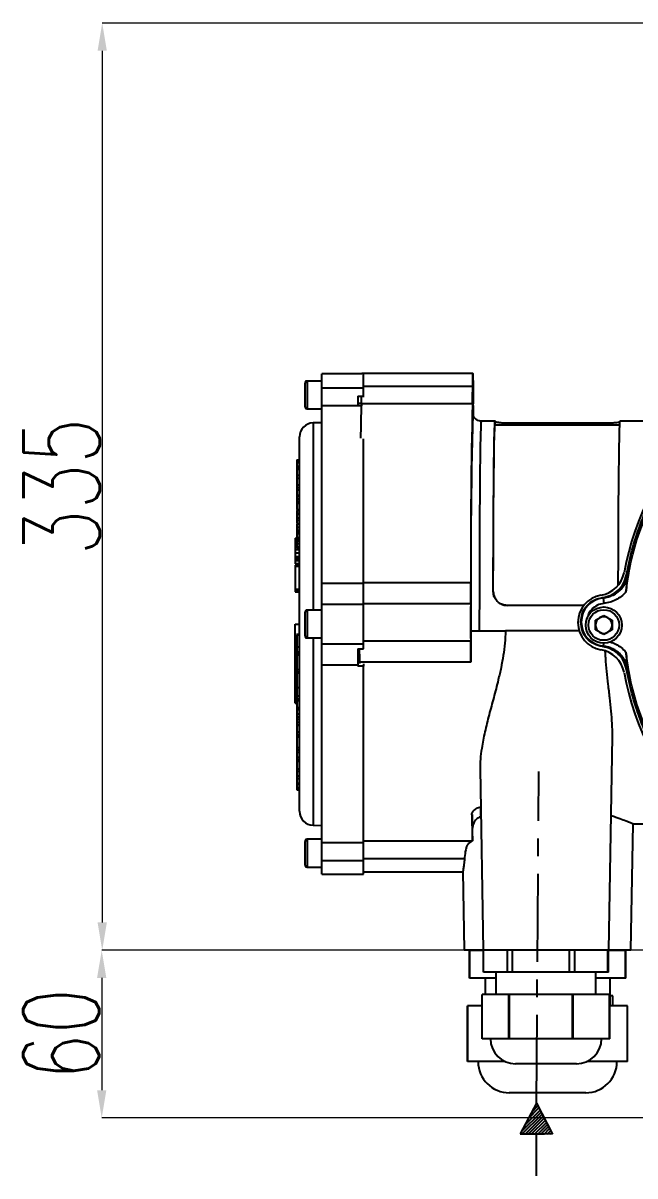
# Model space of a CAD drawing. Header units: millimetres. Extents: x 2055 to 5101, y 917 to 3070.
# Drawn here: x 2607.1 to 2827.3, y 2435.8 to 2850.9 of the extents above; entities that cross this region are included whole.
import ezdxf

# ---------------------------------------------------------------- set-up
doc = ezdxf.new("R2010")
doc.units = ezdxf.units.MM
doc.linetypes.add('CENTER', pattern=[50.8, 31.75, -6.35, 6.35, -6.35])
doc.layers.add('AM_5', color=3, linetype='Continuous', lineweight=25)
doc.layers.add('layer 1', color=7, linetype='Continuous')
doc.styles.add('SLDTEXTSTYLE1', font='txt.shx', dxfattribs={"width": 0.7, "bigfont": 'gbcbig.shx'})
doc.dimstyles.new('SLDDIMSTYLE12$0', dxfattribs={"dimtxt": 12, "dimasz": 10, "dimexe": 0, "dimexo": 0.0625, "dimgap": 0.875, "dimtad": 1, "dimdec": 1, "dimlfac": 1.8, "dimrnd": 1e-09, "dimzin": 12, "dimdsep": 46, "dimtxsty": 'SLDTEXTSTYLE1', "dimcen": 0.09, "dimdle": 8.16, "dimclrd": 3, "dimclre": 3, "dimadec": 0, "dimazin": 3, "dimtfac": 1, "dimtdec": 1, "dimtofl": 0, "dimtmove": 0, "dimatfit": 3, "dimfxl": 0, "dimfrac": 2, "dimtolj": 1, "dimlwd": 5, "dimlwe": 5, "dimarcsym": 0})

# ---------------------------------------------------------------- blocks, each defined once
blk = doc.blocks.new('*D56')
at = {"layer": 'AM_5', "color": 3, "lineweight": 5, "transparency": 16777216}
blk.add_line((3029.97, 2850.88), (2635.57, 2850.88), dxfattribs=at)
at = {"layer": 'AM_5', "color": 3, "linetype": 'Continuous', "lineweight": 5, "transparency": 16777216}
for p, q in [((2635.57, 2840.88), (2635.57, 2527.09)), ((3041.65, 2517.09), (2635.57, 2517.09))]:
    blk.add_line(p, q, dxfattribs=at)
at = {"layer": 'AM_5', "color": 3, "transparency": 16777216}
for points in [[(2633.9, 2840.88), (2637.24, 2840.88), (2635.57, 2850.88)], [(2633.9, 2527.09), (2637.24, 2527.09), (2635.57, 2517.09)]]:
    blk.add_solid(points, dxfattribs=at)
at = {"layer": 'Defpoints', "color": 0, "transparency": 16777216}
for p in [(3030.03, 2850.88), (2635.57, 2517.09), (3041.71, 2517.09)]:
    blk.add_point(p, dxfattribs=at)
at = {"layer": 'AM_5', "color": 0, "transparency": 16777216, "insert": (2620.98, 2683.99), "char_height": 12, "attachment_point": 5, "rotation": 90, "style": 'SLDTEXTSTYLE1'}
blk.add_mtext('\\A1;{\\H2.28571x;335}', dxfattribs=at)
blk = doc.blocks.new('*D57')
at = {"layer": 'AM_5', "color": 3, "lineweight": 5, "transparency": 16777216}
blk.add_line((3041.65, 2517.09), (2635.39, 2517.09), dxfattribs=at)
at = {"layer": 'AM_5', "color": 3, "linetype": 'Continuous', "lineweight": 5, "transparency": 16777216}
for p, q in [((2635.39, 2507.09), (2635.39, 2466.69)), ((3041.3, 2456.69), (2635.39, 2456.69))]:
    blk.add_line(p, q, dxfattribs=at)
at = {"layer": 'AM_5', "color": 3, "transparency": 16777216}
for points in [[(2633.72, 2507.09), (2637.05, 2507.09), (2635.39, 2517.09)], [(2633.72, 2466.69), (2637.05, 2466.69), (2635.39, 2456.69)]]:
    blk.add_solid(points, dxfattribs=at)
at = {"layer": 'Defpoints', "color": 0, "transparency": 16777216}
for p in [(3041.71, 2517.09), (2635.39, 2456.69), (3041.36, 2456.69)]:
    blk.add_point(p, dxfattribs=at)
at = {"layer": 'AM_5', "color": 0, "transparency": 16777216, "insert": (2620.8, 2486.89), "char_height": 12, "attachment_point": 5, "rotation": 90, "style": 'SLDTEXTSTYLE1'}
blk.add_mtext('\\A1;{\\H2.28571x;60}', dxfattribs=at)

msp = doc.modelspace()

# ---------------------------------------------------------------- hatches: boundary and pattern name
at = {"layer": 'layer 1'}
h = msp.add_hatch(dxfattribs=at)
h.set_pattern_fill('ANSI31', color=256, scale=0.25)
h.set_pattern_definition([(45, (-5116.6733, 3794.9312), (-0.56126601, 0.56126601), [])])
h.paths.add_polyline_path([(2791.851, 2462.082), (2785.984, 2450.932), (2791.775, 2450.932), (2797.564, 2450.853)])

# ---------------------------------------------------------------- linework, layer by layer
at = {"color": 7, "linetype": 'Continuous', "lineweight": 25}
for p, q in [((2728.946, 2724.612), (2714.567, 2724.612)), ((2714.567, 2719.588), (2714.567, 2724.612)), ((2728.944, 2724.567), (2728.959, 2724.758)), ((2768.957, 2724.758), (2728.959, 2724.758)), ((2729.567, 2719.588), (2729.567, 2724.566)), ((2708.567, 2717.012), (2708.567, 2721.262)), ((2714.567, 2722.012), (2709.317, 2722.012)), ((2709.317, 2722.012), (2709.317, 2717.012)), ((2714.567, 2719.588), (2729.567, 2719.588)), ((2714.567, 2713.147), (2714.567, 2719.588)), ((2768.895, 2720.089), (2729.567, 2720.089)), ((2729.567, 2716.508), (2729.567, 2719.588)), ((2708.567, 2712.762), (2708.567, 2717.012)), ((2709.317, 2717.012), (2709.317, 2712.012)), ((2727.567, 2716.508), (2729.567, 2716.508)), ((2727.567, 2716.508), (2727.567, 2713.147)), ((2729.567, 2716.213), (2729.567, 2716.508)), ((2709.317, 2712.012), (2714.567, 2712.012)), ((2714.567, 2713.147), (2727.567, 2713.147)), ((2714.567, 2649.231), (2714.567, 2713.147)), ((2727.567, 2714.071), (2728.838, 2714.071)), ((2727.567, 2713.147), (2727.567, 2713.055)), ((2728.795, 2713.055), (2727.567, 2713.055)), ((2768.825, 2713.767), (2728.827, 2713.767)), ((2714.567, 2707.012), (2711.436, 2706.93)), ((2711.436, 2706.93), (2711.436, 2639.512)), ((2776.957, 2707.558), (2771.957, 2707.558)), ((2777, 2706.058), (2777, 2707.407)), ((2782.046, 2706.909), (2817.045, 2706.909)), ((2782.046, 2706.909), (2782.046, 2706.058)), ((2817.045, 2706.058), (2817.045, 2706.909)), ((2831.261, 2707.558), (2821.955, 2707.558)), ((2821.819, 2706.058), (2776.957, 2706.058)), ((2706.567, 2634.512), (2706.567, 2701.932)), ((2729.567, 2649.231), (2729.567, 2701.139)), ((2705.567, 2693.646), (2706.567, 2693.646)), ((2705.567, 2693.646), (2705.567, 2693.506)), ((2705.567, 2693.506), (2706.567, 2693.506)), ((2705.567, 2693.506), (2705.567, 2692.915)), ((2705.567, 2692.874), (2706.567, 2692.874)), ((2705.567, 2692.874), (2705.567, 2692.733)), ((2705.567, 2692.733), (2706.567, 2692.733)), ((2705.567, 2691.302), (2706.567, 2691.302)), ((2705.567, 2691.302), (2705.567, 2691.163)), ((2705.567, 2691.163), (2706.567, 2691.163)), ((2705.567, 2691.163), (2705.567, 2691.042)), ((2705.567, 2691.006), (2706.567, 2691.006)), ((2705.567, 2691.006), (2705.567, 2690.217)), ((2705.567, 2690.217), (2706.567, 2690.217)), ((2705.567, 2688.141), (2706.567, 2688.141)), ((2705.567, 2687.058), (2706.567, 2687.058)), ((2705.567, 2687.058), (2705.567, 2684.615)), ((2705.442, 2682.554), (2705.567, 2682.554)), ((2705.567, 2684.615), (2706.567, 2684.615)), ((2705.567, 2683.684), (2706.567, 2683.684)), ((2705.567, 2683.684), (2705.567, 2682.861)), ((2705.567, 2682.861), (2706.567, 2682.861)), ((2705.567, 2682.861), (2705.567, 2680.966)), ((2705.567, 2680.966), (2706.567, 2680.966)), ((2705.567, 2680.966), (2705.567, 2680.536)), ((2705.567, 2680.536), (2706.567, 2680.536)), ((2705.567, 2679.604), (2706.567, 2679.604)), ((2705.567, 2679.604), (2705.567, 2678.781)), ((2705.567, 2678.781), (2706.567, 2678.781)), ((2705.567, 2678.781), (2705.567, 2678.044)), ((2705.567, 2678.044), (2706.567, 2678.044)), ((2705.567, 2677.88), (2705.567, 2677.605)), ((2705.442, 2675.349), (2705.567, 2675.349)), ((2705.567, 2675.717), (2706.567, 2675.717)), ((2705.567, 2675.683), (2705.567, 2675.638)), ((2705.567, 2675.638), (2706.567, 2675.638)), ((2705.567, 2675.443), (2706.567, 2675.443)), ((2705.567, 2674.477), (2706.567, 2674.477)), ((2705.567, 2674.108), (2706.567, 2674.108)), ((2705.567, 2674.038), (2705.567, 2673.992)), ((2705.567, 2672.795), (2706.567, 2672.795)), ((2705.567, 2672.783), (2705.567, 2671.951)), ((2705.567, 2671.871), (2706.567, 2671.871)), ((2705.567, 2670.717), (2706.567, 2670.717)), ((2705.567, 2670.619), (2706.567, 2670.619)), ((2705.567, 2670.444), (2705.567, 2669.446)), ((2705.567, 2669.446), (2706.567, 2669.446)), ((2705.067, 2665.47), (2705.567, 2665.47)), ((2705.067, 2665.47), (2705.067, 2665.001)), ((2705.067, 2665.001), (2705.567, 2665.001)), ((2705.067, 2665.001), (2705.067, 2664.693)), ((2705.067, 2664.693), (2705.567, 2664.693)), ((2705.067, 2664.693), (2705.067, 2664.691)), ((2705.067, 2664.691), (2705.567, 2664.691)), ((2705.067, 2664.691), (2705.067, 2663.744)), ((2705.567, 2668.304), (2706.567, 2668.304)), ((2705.567, 2668.304), (2705.567, 2667.763)), ((2705.567, 2667.763), (2706.567, 2667.763)), ((2705.567, 2667.729), (2705.567, 2667.635)), ((2705.567, 2667.635), (2706.567, 2667.635)), ((2705.567, 2667.635), (2705.567, 2667.094)), ((2705.567, 2667.094), (2706.567, 2667.094)), ((2705.567, 2665.642), (2706.567, 2665.642)), ((2705.567, 2665.642), (2705.567, 2665.133)), ((2705.567, 2665.133), (2706.567, 2665.133)), ((2705.067, 2663.744), (2705.567, 2663.744)), ((2705.067, 2663.744), (2705.067, 2661.3)), ((2705.067, 2661.3), (2706.567, 2661.3)), ((2705.067, 2661.3), (2705.067, 2660.196)), ((2705.567, 2664.419), (2706.567, 2664.419)), ((2705.567, 2664.419), (2705.567, 2663.457)), ((2705.567, 2663.457), (2706.567, 2663.457)), ((2705.567, 2662.345), (2706.567, 2662.345)), ((2705.567, 2662.345), (2705.567, 2661.775)), ((2705.567, 2661.775), (2706.567, 2661.775)), ((2705.067, 2660.196), (2706.567, 2660.196)), ((2705.067, 2658.782), (2706.567, 2658.782)), ((2705.067, 2658.782), (2705.067, 2658.481)), ((2705.067, 2658.481), (2706.567, 2658.481)), ((2705.067, 2657.932), (2706.567, 2657.932)), ((2705.067, 2657.932), (2705.067, 2657.387)), ((2705.067, 2657.387), (2706.567, 2657.387)), ((2705.067, 2657.387), (2705.067, 2656.361)), ((2705.067, 2656.361), (2706.567, 2656.361)), ((2705.067, 2656.242), (2706.567, 2656.242)), ((2705.067, 2656.016), (2706.567, 2656.016)), ((2705.067, 2655.977), (2706.567, 2655.977)), ((2705.067, 2655.666), (2705.067, 2655.513)), ((2705.067, 2655.513), (2706.567, 2655.513)), ((2705.067, 2655.513), (2705.067, 2655.306)), ((2705.067, 2655.306), (2706.567, 2655.306)), ((2705.067, 2655.306), (2705.067, 2647.032)), ((2824.269, 2652.261), (2824.786, 2652.142)), ((2714.567, 2649.231), (2729.567, 2649.231)), ((2714.567, 2641.663), (2714.567, 2649.231)), ((2768.229, 2649.37), (2729.567, 2649.37)), ((2729.567, 2641.663), (2729.567, 2649.231)), ((2705.067, 2647.032), (2706.567, 2647.032)), ((2705.067, 2646.552), (2705.067, 2646.059)), ((2705.067, 2646.552), (2706.567, 2646.552)), ((2705.067, 2646.059), (2706.567, 2646.059)), ((2776.294, 2646.225), (2776.308, 2646.225)), ((2815.619, 2644.059), (2815.869, 2643.91)), ((2815.869, 2643.91), (2816.057, 2641.919)), ((2714.567, 2641.663), (2729.567, 2641.663)), ((2714.567, 2627.362), (2714.567, 2641.663)), ((2768.171, 2641.798), (2729.567, 2641.798)), ((2729.567, 2627.362), (2729.567, 2641.663)), ((2808.888, 2641.225), (2781.288, 2641.225)), ((2708.567, 2630.262), (2708.567, 2638.762)), ((2714.567, 2639.512), (2709.317, 2639.512)), ((2709.317, 2639.512), (2709.317, 2629.512)), ((2813.06, 2635.892), (2816.06, 2637.624)), ((2813.06, 2632.428), (2813.06, 2635.892)), ((2816.06, 2637.624), (2819.06, 2635.892)), ((2819.06, 2635.892), (2819.06, 2632.428)), ((2705.067, 2634.512), (2706.567, 2634.512)), ((2705.067, 2606.052), (2705.067, 2634.512)), ((2706.567, 2567.093), (2706.567, 2634.512)), ((2768.218, 2632.058), (2780.743, 2632.058)), ((2807.216, 2632.058), (2780.743, 2632.058)), ((2816.06, 2630.696), (2813.06, 2632.428)), ((2819.06, 2632.428), (2816.06, 2630.696)), ((2706.567, 2630.712), (2705.442, 2630.712)), ((2705.567, 2630.633), (2706.567, 2630.633)), ((2709.317, 2629.512), (2714.567, 2629.512)), ((2711.436, 2629.512), (2711.436, 2562.094)), ((2714.567, 2627.362), (2729.567, 2627.362)), ((2714.567, 2619.793), (2714.567, 2627.362)), ((2768.171, 2628.317), (2729.567, 2628.317)), ((2729.567, 2625.58), (2729.567, 2627.362)), ((2815.973, 2627.66), (2815.869, 2626.557)), ((2705.567, 2626.343), (2706.567, 2626.343)), ((2705.567, 2626.343), (2705.567, 2624.569)), ((2705.567, 2624.569), (2706.567, 2624.569)), ((2705.567, 2624.569), (2705.567, 2624.044)), ((2705.567, 2624.044), (2706.567, 2624.044)), ((2705.567, 2624.044), (2705.567, 2623.814)), ((2705.567, 2623.814), (2706.567, 2623.814)), ((2705.567, 2623.814), (2705.567, 2623.64)), ((2705.567, 2623.64), (2706.567, 2623.64)), ((2705.567, 2623.64), (2705.567, 2623.41)), ((2705.567, 2623.41), (2705.567, 2618.192)), ((2705.567, 2623.41), (2706.567, 2623.41)), ((2727.567, 2625.58), (2729.567, 2625.58)), ((2727.567, 2625.58), (2727.567, 2619.793)), ((2727.567, 2625.429), (2728.21, 2625.429)), ((2815.619, 2626.408), (2815.869, 2626.557)), ((2714.567, 2619.793), (2727.567, 2619.793)), ((2714.567, 2555.878), (2714.567, 2619.793)), ((2727.567, 2622.637), (2728.226, 2622.637)), ((2727.567, 2619.793), (2727.567, 2619.31)), ((2729.567, 2619.31), (2727.567, 2619.31)), ((2768.229, 2620.745), (2728.231, 2620.745)), ((2728.232, 2620.256), (2728.231, 2620.745)), ((2729.567, 2620.243), (2729.567, 2619.31)), ((2729.567, 2555.878), (2729.567, 2619.31)), ((2705.567, 2618.192), (2706.567, 2618.192)), ((2705.567, 2618.192), (2705.567, 2617.273)), ((2705.567, 2617.273), (2706.567, 2617.273)), ((2705.567, 2617.273), (2705.567, 2616.934)), ((2705.567, 2616.934), (2705.567, 2611.616)), ((2705.567, 2616.934), (2706.567, 2616.934)), ((2824.786, 2618.325), (2824.269, 2618.205)), ((2705.567, 2611.616), (2706.567, 2611.616)), ((2705.567, 2611.616), (2705.567, 2608.654)), ((2705.567, 2608.422), (2705.442, 2608.422)), ((2705.567, 2608.654), (2705.567, 2607.566)), ((2705.567, 2608.654), (2706.567, 2608.654)), ((2705.567, 2607.566), (2706.567, 2607.566)), ((2705.567, 2607.566), (2705.567, 2607.005)), ((2705.567, 2607.005), (2706.567, 2607.005)), ((2705.567, 2607.005), (2705.567, 2604.508)), ((2705.067, 2606.052), (2705.567, 2606.052)), ((2705.567, 2603.754), (2705.442, 2603.754)), ((2705.567, 2604.508), (2706.567, 2604.508)), ((2705.567, 2604.508), (2705.567, 2603.754)), ((2705.567, 2603.754), (2706.567, 2603.754)), ((2705.442, 2601.968), (2705.567, 2601.968)), ((2705.442, 2601.112), (2706.567, 2601.112)), ((2705.567, 2602.245), (2706.567, 2602.245)), ((2705.567, 2600.224), (2706.567, 2600.224)), ((2705.567, 2600.224), (2705.567, 2599.218)), ((2705.567, 2599.218), (2706.567, 2599.218)), ((2705.567, 2599.218), (2705.567, 2598.235)), ((2705.567, 2598.235), (2706.567, 2598.235)), ((2705.567, 2598.235), (2705.567, 2598.159)), ((2705.567, 2596), (2705.442, 2596)), ((2705.567, 2598.159), (2706.567, 2598.159)), ((2705.567, 2598.159), (2705.567, 2595.697)), ((2705.567, 2595.697), (2706.567, 2595.697)), ((2705.567, 2595.697), (2705.567, 2594.756)), ((2705.567, 2594.756), (2706.567, 2594.756)), ((2705.567, 2594.756), (2705.567, 2594.598)), ((2705.567, 2594.598), (2706.567, 2594.598)), ((2705.567, 2594.598), (2705.567, 2593.885)), ((2705.567, 2593.885), (2706.567, 2593.885)), ((2705.567, 2593.885), (2705.567, 2590.125)), ((2705.567, 2590.125), (2706.567, 2590.125)), ((2705.567, 2590.125), (2705.567, 2589.181)), ((2817.837, 2517.058), (2819.181, 2594.053)), ((2705.442, 2587.592), (2705.567, 2587.592)), ((2705.442, 2586.725), (2705.567, 2586.725)), ((2705.567, 2589.181), (2706.567, 2589.181)), ((2705.567, 2589.181), (2705.567, 2588.368)), ((2705.567, 2588.368), (2706.567, 2588.368)), ((2705.567, 2588.368), (2705.567, 2586.549)), ((2705.567, 2586.549), (2706.567, 2586.549)), ((2705.567, 2586.549), (2705.567, 2585.803)), ((2705.567, 2585.803), (2706.567, 2585.803)), ((2705.567, 2585.803), (2705.567, 2585.163)), ((2705.567, 2585.163), (2705.567, 2582.35)), ((2705.567, 2585.163), (2706.567, 2585.163)), ((2705.567, 2582.35), (2706.567, 2582.35)), ((2705.567, 2582.35), (2705.567, 2581.559)), ((2771.57, 2582.402), (2772.711, 2517.058)), ((2705.567, 2581.559), (2706.567, 2581.559)), ((2705.567, 2581.559), (2705.567, 2579.863)), ((2705.567, 2579.863), (2706.567, 2579.863)), ((2705.567, 2579.863), (2705.567, 2578.919)), ((2705.567, 2578.919), (2706.567, 2578.919)), ((2705.567, 2578.919), (2705.567, 2577.194)), ((2705.567, 2577.194), (2706.567, 2577.194)), ((2705.567, 2577.194), (2705.567, 2576.819)), ((2705.567, 2576.819), (2706.567, 2576.819)), ((2705.567, 2576.819), (2705.567, 2575.659)), ((2705.567, 2575.659), (2706.567, 2575.659)), ((2705.567, 2575.659), (2705.567, 2575.239)), ((2705.567, 2575.239), (2706.567, 2575.239)), ((2705.567, 2575.239), (2705.567, 2575.114)), ((2705.567, 2575.114), (2706.567, 2575.114)), ((2705.567, 2575.114), (2705.567, 2574.852)), ((2705.567, 2574.852), (2706.567, 2574.852)), ((2711.436, 2562.094), (2714.567, 2562.012)), ((2825.829, 2517.058), (2826.623, 2562.561)), ((2826.622, 2562.558), (2831.261, 2562.558)), ((2714.567, 2557.012), (2709.317, 2557.012)), ((2709.317, 2557.012), (2709.317, 2547.012)), ((2708.567, 2547.762), (2708.567, 2556.262)), ((2714.567, 2555.878), (2729.567, 2555.878)), ((2714.567, 2549.437), (2714.567, 2555.878)), ((2768.554, 2556.348), (2729.567, 2556.348)), ((2729.567, 2549.437), (2729.567, 2555.878)), ((2714.567, 2549.437), (2729.567, 2549.437)), ((2714.567, 2544.412), (2714.567, 2549.437)), ((2765.945, 2550.026), (2729.567, 2550.026)), ((2729.567, 2544.412), (2729.567, 2549.437)), ((2709.317, 2547.012), (2714.567, 2547.012)), ((2714.567, 2544.412), (2729.567, 2544.412)), ((2729.567, 2545.358), (2765.336, 2545.358)), ((2765.334, 2545.386), (2765.829, 2517.058)), ((2772.711, 2517.058), (2765.829, 2517.058)), ((2767.704, 2517.014), (2767.704, 2507.014)), ((2767.736, 2517.014), (2767.704, 2517.014)), ((2767.736, 2507.014), (2767.736, 2517.014)), ((2772.793, 2517.014), (2767.736, 2517.014)), ((2817.837, 2517.058), (2772.711, 2517.058)), ((2772.793, 2509.199), (2772.793, 2517.058)), ((2781.465, 2509.199), (2781.465, 2517.058)), ((2783.22, 2509.199), (2783.22, 2517.058)), ((2803.753, 2509.199), (2803.753, 2517.058)), ((2805.7, 2509.199), (2805.7, 2517.058)), ((2817.562, 2509.199), (2817.562, 2517.058)), ((2817.754, 2509.199), (2817.754, 2517.058)), ((2823.922, 2517.014), (2817.754, 2517.014)), ((2825.829, 2517.058), (2817.837, 2517.058)), ((2823.922, 2507.014), (2823.922, 2517.014)), ((2823.954, 2517.014), (2823.922, 2517.014)), ((2823.954, 2507.014), (2823.954, 2517.014)), ((2767.736, 2507.014), (2767.704, 2507.014)), ((2777.274, 2507.014), (2767.736, 2507.014)), ((2781.465, 2509.199), (2772.793, 2509.199)), ((2773.329, 2507.014), (2773.329, 2501.199)), ((2777.274, 2509.199), (2777.274, 2501.199)), ((2783.22, 2509.199), (2781.465, 2509.199)), ((2803.753, 2509.199), (2783.22, 2509.199)), ((2805.7, 2509.199), (2803.753, 2509.199)), ((2817.562, 2509.199), (2805.7, 2509.199)), ((2813.274, 2501.199), (2813.274, 2509.199)), ((2823.922, 2507.014), (2813.274, 2507.014)), ((2817.754, 2509.199), (2817.562, 2509.199)), ((2818.329, 2497.014), (2818.329, 2507.014)), ((2823.954, 2507.014), (2823.922, 2507.014)), ((2772.352, 2485.199), (2772.352, 2501.199)), ((2781.906, 2501.199), (2772.352, 2501.199)), ((2781.906, 2485.199), (2781.906, 2501.199)), ((2782.174, 2501.199), (2781.906, 2501.199)), ((2782.174, 2485.199), (2782.174, 2501.199)), ((2804.799, 2501.199), (2782.174, 2501.199)), ((2804.799, 2485.199), (2804.799, 2501.199)), ((2805.096, 2501.199), (2804.799, 2501.199)), ((2805.096, 2485.199), (2805.096, 2501.199)), ((2818.166, 2501.199), (2805.096, 2501.199)), ((2818.166, 2485.199), (2818.166, 2501.199)), ((2818.196, 2501.199), (2818.166, 2501.199)), ((2818.196, 2485.199), (2818.196, 2501.199)), ((2819.383, 2500.653), (2818.329, 2500.653)), ((2819.383, 2497.014), (2819.383, 2500.653)), ((2819.383, 2500.653), (2819.384, 2500.653)), ((2819.384, 2497.014), (2819.384, 2500.653)), ((2767.079, 2497.014), (2767.079, 2477.014)), ((2767.08, 2497.014), (2767.079, 2497.014)), ((2767.08, 2477.014), (2767.08, 2497.014)), ((2772.352, 2497.014), (2767.08, 2497.014)), ((2824.578, 2497.014), (2818.196, 2497.014)), ((2824.578, 2477.014), (2824.578, 2497.014)), ((2824.579, 2497.014), (2824.578, 2497.014)), ((2824.579, 2477.014), (2824.579, 2497.014)), ((2777.129, 2485.199), (2772.352, 2485.199)), ((2781.906, 2485.199), (2777.129, 2485.199)), ((2782.174, 2485.199), (2781.906, 2485.199)), ((2793.487, 2485.199), (2782.174, 2485.199)), ((2804.799, 2485.199), (2793.487, 2485.199)), ((2805.096, 2485.199), (2804.799, 2485.199)), ((2811.631, 2485.199), (2805.096, 2485.199)), ((2818.166, 2485.199), (2811.631, 2485.199)), ((2818.196, 2485.199), (2818.166, 2485.199)), ((2767.08, 2477.014), (2767.079, 2477.014)), ((2774.18, 2477.014), (2767.08, 2477.014)), ((2780.531, 2477.014), (2774.18, 2477.014)), ((2806.274, 2476.199), (2784.274, 2476.199)), ((2810.029, 2477.014), (2810.016, 2477.014)), ((2810.029, 2477.014), (2810.029, 2477.019)), ((2810.383, 2477.014), (2810.029, 2477.014)), ((2810.383, 2477.014), (2810.383, 2477.192)), ((2817.481, 2477.014), (2810.383, 2477.014)), ((2824.578, 2477.014), (2817.481, 2477.014)), ((2824.579, 2477.014), (2824.578, 2477.014)), ((2809.579, 2465.764), (2782.079, 2465.764))]:
    msp.add_line(p, q, dxfattribs=at)
at = {"color": 7, "linetype": 'Continuous', "lineweight": 25, "flags": 128}
for points in [[(2768.895, 2720.089), (2768.903, 2721.633), (2768.913, 2722.938), (2768.926, 2723.929), (2768.941, 2724.547), (2768.957, 2724.758), (2768.973, 2724.547), (2768.988, 2723.929), (2769.002, 2722.938), (2769.012, 2721.633), (2769.02, 2720.089)], [(2768.89, 2710.203), (2768.892, 2710.224), (2768.94, 2710.534), (2768.988, 2710.485), (2768.998, 2710.43)], [(2771.957, 2707.558), (2771.912, 2707.396), (2771.866, 2706.877), (2771.819, 2706.005), (2771.773, 2704.782), (2771.729, 2703.216), (2771.685, 2701.313), (2771.643, 2699.084), (2771.602, 2696.539), (2771.563, 2693.69), (2771.526, 2690.553), (2771.491, 2687.142), (2771.458, 2683.474), (2771.428, 2679.567), (2771.4, 2675.441), (2771.375, 2671.115), (2771.353, 2666.612), (2771.334, 2661.953), (2771.318, 2657.162), (2771.306, 2652.261), (2771.296, 2647.276), (2771.29, 2642.23), (2771.287, 2637.149), (2771.287, 2632.058)], [(2776.294, 2646.225), (2776.303, 2651.244), (2776.315, 2656.182), (2776.331, 2661.016), (2776.349, 2665.72), (2776.371, 2670.272), (2776.395, 2674.649), (2776.422, 2678.83), (2776.452, 2682.793), (2776.484, 2686.518), (2776.519, 2689.988), (2776.556, 2693.185), (2776.595, 2696.093), (2776.636, 2698.698), (2776.678, 2700.987), (2776.722, 2702.948), (2776.767, 2704.571), (2776.812, 2705.849), (2776.859, 2706.776), (2776.906, 2707.346), (2776.953, 2707.556), (2777, 2707.407)], [(2821.296, 2648.494), (2821.301, 2651.244), (2821.313, 2656.182), (2821.329, 2661.016), (2821.347, 2665.72), (2821.369, 2670.272), (2821.393, 2674.649), (2821.42, 2678.83), (2821.45, 2682.793), (2821.483, 2686.518), (2821.517, 2689.988), (2821.554, 2693.185), (2821.593, 2696.093), (2821.634, 2698.698), (2821.676, 2700.987), (2821.72, 2702.948), (2821.765, 2704.571), (2821.81, 2705.849), (2821.857, 2706.776), (2821.904, 2707.346), (2821.951, 2707.556), (2821.955, 2707.558)], [(2776.308, 2646.225), (2776.317, 2651.13), (2776.329, 2655.956), (2776.344, 2660.679), (2776.363, 2665.274), (2776.384, 2669.719), (2776.408, 2673.993), (2776.434, 2678.074), (2776.464, 2681.942), (2776.495, 2685.577), (2776.529, 2688.962), (2776.566, 2692.079), (2776.604, 2694.914), (2776.644, 2697.453), (2776.685, 2699.682), (2776.728, 2701.591), (2776.772, 2703.17), (2776.816, 2704.411), (2776.862, 2705.309), (2776.908, 2705.858), (2776.954, 2706.057), (2776.957, 2706.058)], [(2768.218, 2632.058), (2768.218, 2630.636), (2768.219, 2629.215), (2768.22, 2627.796), (2768.221, 2626.379), (2768.223, 2624.966), (2768.225, 2623.555), (2768.227, 2622.148), (2768.229, 2620.745)], [(2768.82, 2556.442), (2768.819, 2559.028), (2768.819, 2561.06)]]:
    msp.add_lwpolyline(points, dxfattribs=at)
at = {"color": 7, "linetype": 'Continuous', "lineweight": 25}
for radius in [6.5, 5.5]:
    msp.add_circle((2816.06, 2634.16), radius, dxfattribs=at)
for centre, radius, start, end in [((2921.732, 2635.06), 99.998, 100.32817, 169.67428), ((2709.317, 2721.262), 0.75, 90, 180), ((2528.045, 2719.597), 240.85, 358.61287, 0.11705), ((3009.87, 2719.597), 240.85, 179.88295, 181.38713), ((2629.696, 2716.845), 99.178, 358.22174, 359.63331), ((2709.317, 2712.762), 0.75, 180, 270), ((3159.222, 2697.787), 430.692, 177.87367, 179.52226), ((5281.642, 2658.311), 2513.429, 178.735735, 180.203816), ((2591.708, 2705.867), 177.557, 1.17327, 2.5502), ((2711.567, 2701.932), 5, 91.5, 180), ((5395.483, 2649.936), 2627.284, 178.685579, 180.389885), ((2813.516, 2654.777), 10, 279.26996, 349.67431), ((2335.02, 2648.931), 433.209, 359.05652, 0.05807), ((2816.735, 2635.058), 9.98, 99.27074, 260.72926), ((2816.689, 2635.233), 8.715, 95.40246, 264.59754), ((3228.391, 2635.058), 460.27, 179.16093, 180.83907), ((2709.317, 2638.762), 0.75, 90, 180), ((2816.06, 2634.16), 3, 120, 180), ((2816.06, 2634.16), 3, 60, 120), ((2816.06, 2634.16), 3, 0, 60), ((2816.06, 2634.16), 3, 180, 240), ((2816.06, 2634.16), 3, 240, 300), ((2816.06, 2634.16), 3, 300, 0), ((2709.317, 2630.262), 0.75, 180, 270), ((2335.02, 2621.184), 433.209, 359.94193, 0.94348), ((1991.199, 2619.851), 737.032, 0.069476, 0.445347), ((2813.516, 2615.339), 10, 10.32569, 80.73004), ((2921.732, 2635.055), 99.998, 190.32572, 259.67183), ((2711.567, 2567.093), 5, 180, 268.5), ((3116.092, 2569.797), 347.528, 180.64872, 182.20235), ((2998.049, 2570.201), 229.412, 181.05093, 182.28359), ((3064.763, 2574.533), 293.134, 181.17106, 181.81739), ((2709.317, 2556.262), 0.75, 90, 180), ((2709.317, 2547.762), 0.75, 180, 270), ((2784.274, 2485.199), 9, 180, 270), ((2806.274, 2485.199), 9, 270, 0), ((2782.079, 2477.014), 11.25, 180, 270), ((2809.579, 2477.014), 11.25, 270, 0)]:
    msp.add_arc(centre, radius, start, end, dxfattribs=at)
for points in [[(2824.016, 2646.023), (2824.54, 2649.674), (2825.588, 2656.978), (2828.707, 2667.621), (2832.915, 2677.864), (2838.271, 2687.565), (2844.675, 2696.604), (2852.057, 2704.866), (2860.319, 2712.247), (2869.358, 2718.652), (2879.059, 2724.007), (2889.302, 2728.215), (2899.945, 2731.335), (2907.248, 2732.383), (2910.9, 2732.907)], [(2824.269, 2652.261), (2824.857, 2655.175), (2826.033, 2661.003), (2828.786, 2669.497), (2832.233, 2677.726), (2836.433, 2685.597), (2841.278, 2693.098), (2845.053, 2697.691), (2846.94, 2699.988)], [(2807.799, 2635.233), (2807.912, 2636.309), (2808.139, 2638.46), (2809.903, 2641.246), (2812.457, 2643.332), (2814.565, 2643.817), (2815.619, 2644.059)], [(2815.619, 2626.408), (2814.565, 2626.65), (2812.457, 2627.134), (2809.903, 2629.221), (2808.139, 2632.007), (2807.912, 2634.158), (2807.799, 2635.233)], [(2910.9, 2537.56), (2907.248, 2538.084), (2899.945, 2539.132), (2889.302, 2542.252), (2879.059, 2546.46), (2869.358, 2551.815), (2860.319, 2558.22), (2852.057, 2565.601), (2844.675, 2573.863), (2838.271, 2582.902), (2832.915, 2592.603), (2828.707, 2602.846), (2825.588, 2613.489), (2824.54, 2620.792), (2824.016, 2624.444)], [(2846.94, 2570.479), (2845.053, 2572.776), (2841.278, 2577.369), (2836.433, 2584.87), (2832.233, 2592.741), (2828.786, 2600.97), (2826.033, 2609.464), (2824.857, 2615.292), (2824.269, 2618.205)]]:
    msp.add_open_spline(points, degree=3, dxfattribs=at)
for points, knots in [([(2771.95, 2707.59), (2771.846, 2707.581), (2771.438, 2707.547), (2770.782, 2707.765), (2770.106, 2708.16), (2769.634, 2708.633), (2769.334, 2709.088), (2769.168, 2709.458), (2769.085, 2709.721), (2769.046, 2709.893), (2769.04, 2709.931), (2769.037, 2709.952)], [0, 0, 0, 0, 0.0474745, 0.1861905, 0.3044679, 0.409811, 0.5056994, 0.5992557, 0.704506, 0.8379016, 1, 1, 1, 1]), ([(2777, 2707.407), (2777.061, 2707.366), (2777.183, 2707.286), (2778.062, 2707.133), (2779.346, 2706.999), (2780.758, 2706.921), (2781.684, 2706.913), (2782.046, 2706.909)], [0, 0, 0, 0, 0.2153056, 0.4305877, 0.6463333, 0.8614906, 1, 1, 1, 1]), ([(2817.045, 2706.909), (2817.603, 2706.917), (2818.72, 2706.932), (2820.203, 2707.042), (2821.324, 2707.183), (2821.922, 2707.316), (2821.976, 2707.381), (2821.998, 2707.407)], [0, 0, 0, 0, 0.2129679, 0.4258966, 0.639898, 0.8553588, 1, 1, 1, 1]), ([(2705.567, 2692.733), (2705.567, 2692.467), (2705.567, 2691.993), (2705.567, 2691.513), (2705.567, 2691.302)], [0, 0, 0, 0, 0.5599857, 1, 1, 1, 1]), ([(2705.567, 2691.163), (2705.567, 2691.128), (2705.567, 2691.065), (2705.567, 2691.024), (2705.567, 2691.006)], [0, 0, 0, 0, 0.55998218, 1, 1, 1, 1]), ([(2705.567, 2690.303), (2705.567, 2689.872), (2705.567, 2689.033), (2705.567, 2688.411), (2705.567, 2688.109)], [0, 0, 0, 0, 0.5132266, 1, 1, 1, 1]), ([(2705.567, 2688.141), (2705.567, 2687.934), (2705.567, 2687.565), (2705.567, 2687.213), (2705.567, 2687.058)], [0, 0, 0, 0, 0.5600034, 1, 1, 1, 1]), ([(2705.567, 2684.615), (2705.567, 2684.436), (2705.567, 2684.116), (2705.567, 2683.816), (2705.567, 2683.684)], [0, 0, 0, 0, 0.5599966, 1, 1, 1, 1]), ([(2705.567, 2680.536), (2705.567, 2680.357), (2705.567, 2680.037), (2705.567, 2679.736), (2705.567, 2679.604)], [0, 0, 0, 0, 0.5599959, 1, 1, 1, 1]), ([(2705.567, 2678.044), (2705.567, 2677.612), (2705.567, 2676.841), (2705.567, 2676.061), (2705.567, 2675.717)], [0, 0, 0, 0, 0.55999742, 1, 1, 1, 1]), ([(2705.567, 2675.443), (2705.567, 2675.167), (2705.567, 2674.865), (2705.567, 2674.573), (2705.567, 2674.548)], [0, 0, 0, 0, 0.9148031, 1, 1, 1, 1]), ([(2705.567, 2674.477), (2705.567, 2674.403), (2705.567, 2674.27), (2705.567, 2674.158), (2705.567, 2674.108)], [0, 0, 0, 0, 0.5600131, 1, 1, 1, 1]), ([(2705.567, 2674.108), (2705.567, 2673.863), (2705.567, 2673.424), (2705.567, 2672.987), (2705.567, 2672.795)], [0, 0, 0, 0, 0.56000068, 1, 1, 1, 1]), ([(2705.567, 2671.871), (2705.567, 2671.648), (2705.567, 2671.249), (2705.567, 2670.88), (2705.567, 2670.717)], [0, 0, 0, 0, 0.5596888, 1, 1, 1, 1]), ([(2705.567, 2669.446), (2705.567, 2669.228), (2705.567, 2668.84), (2705.567, 2668.468), (2705.567, 2668.304)], [0, 0, 0, 0, 0.5599848, 1, 1, 1, 1]), ([(2705.567, 2667.094), (2705.567, 2666.827), (2705.567, 2666.337), (2705.567, 2665.859), (2705.567, 2665.642)], [0, 0, 0, 0, 0.5459318, 1, 1, 1, 1]), ([(2705.567, 2665.101), (2705.567, 2665.012), (2705.567, 2664.791), (2705.567, 2664.558), (2705.567, 2664.419)], [0, 0, 0, 0, 0.4010952, 1, 1, 1, 1]), ([(2705.567, 2663.457), (2705.567, 2663.239), (2705.567, 2662.85), (2705.567, 2662.499), (2705.567, 2662.345)], [0, 0, 0, 0, 0.56003177, 1, 1, 1, 1]), ([(2705.067, 2660.196), (2705.067, 2659.775), (2705.067, 2659.02), (2705.067, 2658.855), (2705.067, 2658.782)], [0, 0, 0, 0, 0.5581866, 1, 1, 1, 1]), ([(2705.067, 2658.481), (2705.067, 2658.436), (2705.067, 2658.373), (2705.067, 2658.138), (2705.067, 2658.001), (2705.067, 2657.932)], [0, 0, 0, 0, 0.559369, 0.7797892, 1, 1, 1, 1]), ([(2705.067, 2656.361), (2705.067, 2656.354), (2705.067, 2656.341), (2705.067, 2656.273), (2705.067, 2656.242)], [0, 0, 0, 0, 0.5599418, 1, 1, 1, 1]), ([(2815.619, 2644.059), (2816.664, 2644.286), (2818.753, 2644.738), (2821.401, 2646.616), (2823.422, 2649.161), (2823.987, 2651.227), (2824.269, 2652.261)], [0, 0, 0, 0, 0.2500652, 0.4994456, 0.7493864, 1, 1, 1, 1]), ([(2815.869, 2643.91), (2816.51, 2644.007), (2817.733, 2644.191), (2819.212, 2644.793), (2820.301, 2645.408), (2821.067, 2645.95), (2822.355, 2647.045), (2823.935, 2649.004), (2824.506, 2651.111), (2824.786, 2652.142)], [0, 0, 0, 0, 0.1490594, 0.2844868, 0.3652537, 0.4374076, 0.5004523, 0.7554677, 1, 1, 1, 1]), ([(2824.786, 2652.142), (2824.649, 2651.171), (2824.377, 2649.237), (2824.136, 2647.091), (2824.016, 2646.023)], [0, 0, 0, 0, 0.5024427, 1, 1, 1, 1]), ([(2705.067, 2647.032), (2705.067, 2646.916), (2705.067, 2646.754), (2705.067, 2646.586), (2705.067, 2646.564), (2705.067, 2646.552)], [0, 0, 0, 0, 0.5604886, 0.7801175, 1, 1, 1, 1]), ([(2781.288, 2641.225), (2780.728, 2641.28), (2779.608, 2641.389), (2778.115, 2642.245), (2776.987, 2643.504), (2776.381, 2644.91), (2776.319, 2645.845), (2776.294, 2646.225)], [0, 0, 0, 0, 0.2131127, 0.4262212, 0.6394652, 0.8533812, 1, 1, 1, 1]), ([(2776.308, 2646.225), (2776.363, 2645.661), (2776.472, 2644.535), (2777.339, 2643.029), (2778.616, 2641.898), (2780.019, 2641.308), (2780.941, 2641.248), (2781.302, 2641.225)], [0, 0, 0, 0, 0.2166735, 0.4334219, 0.6484226, 0.8620356, 1, 1, 1, 1]), ([(2824.016, 2646.023), (2823.482, 2645.47), (2822.417, 2644.369), (2820.46, 2643.149), (2818.332, 2642.263), (2816.817, 2642.034), (2816.057, 2641.919)], [0, 0, 0, 0, 0.250755, 0.4999887, 0.7492331, 1, 1, 1, 1]), ([(2816.057, 2641.919), (2815.267, 2641.762), (2813.631, 2641.437), (2811.653, 2639.841), (2810.501, 2638.294), (2810.348, 2637.328), (2810.328, 2637.203)], [0, 0, 0, 0, 0.3027449, 0.6273546, 0.9519642, 1, 1, 1, 1]), ([(2780.743, 2632.058), (2780.677, 2630.573), (2780.544, 2627.605), (2779.947, 2623.172), (2779.124, 2618.776), (2777.95, 2613.698), (2776.457, 2608.029), (2774.753, 2601.776), (2773.217, 2595.66), (2772.179, 2590.352), (2771.617, 2585.931), (2771.594, 2583.553), (2771.584, 2582.403)], [0, 0, 0, 0, 0.0805066, 0.1610356, 0.2436293, 0.326242, 0.4506218, 0.5750041, 0.7030896, 0.8311062, 0.9182791, 1, 1, 1, 1]), ([(2705.567, 2630.633), (2705.567, 2630.57), (2705.567, 2630.443), (2705.567, 2630.014), (2705.567, 2629.156), (2705.567, 2627.82), (2705.567, 2626.836), (2705.567, 2626.343)], [0, 0, 0, 0, 0.18736448, 0.37442493, 0.56063137, 0.77992698, 1, 1, 1, 1]), ([(2818.337, 2628.102), (2819.047, 2627.848), (2820.474, 2627.337), (2822.415, 2626.092), (2823.481, 2624.994), (2824.016, 2624.444)], [0, 0, 0, 0, 0.3300361, 0.6639988, 1, 1, 1, 1]), ([(2824.269, 2618.205), (2823.988, 2619.238), (2823.427, 2621.299), (2821.408, 2623.844), (2818.759, 2625.725), (2816.666, 2626.18), (2815.619, 2626.408)], [0, 0, 0, 0, 0.2500466, 0.4994486, 0.7493959, 1, 1, 1, 1]), ([(2824.786, 2618.325), (2824.511, 2619.359), (2824.141, 2620.751), (2823.186, 2622.286), (2822.507, 2623.166), (2821.692, 2624.005), (2820.674, 2624.831), (2819.362, 2625.614), (2817.733, 2626.276), (2816.51, 2626.46), (2815.869, 2626.557)], [0, 0, 0, 0, 0.2442906, 0.329037, 0.4144904, 0.500125, 0.5979935, 0.7157717, 0.8510735, 1, 1, 1, 1]), ([(2819.168, 2594.054), (2819.174, 2594.154), (2819.259, 2595.626), (2819.096, 2598.663), (2818.769, 2603.179), (2818.254, 2607.908), (2817.695, 2612.686), (2817.178, 2617.461), (2816.795, 2621.421), (2816.66, 2623.846), (2816.614, 2624.667)], [0, 0, 0, 0, 0.0112716, 0.1647036, 0.3181817, 0.4755068, 0.6328433, 0.7790357, 0.9252187, 1, 1, 1, 1]), ([(2824.016, 2624.444), (2824.136, 2623.376), (2824.377, 2621.229), (2824.649, 2619.296), (2824.786, 2618.325)], [0, 0, 0, 0, 0.4975573, 1, 1, 1, 1]), ([(2705.567, 2603.771), (2705.567, 2603.686), (2705.567, 2603.432), (2705.567, 2602.887), (2705.567, 2602.488), (2705.567, 2602.245)], [0, 0, 0, 0, 0.16453162, 0.48995468, 1, 1, 1, 1]), ([(2705.567, 2602.245), (2705.567, 2602.055), (2705.567, 2601.675), (2705.567, 2601.224), (2705.567, 2601.183), (2705.567, 2601.157)], [0, 0, 0, 0, 0.271615, 0.5433293, 1, 1, 1, 1]), ([(2705.567, 2600.939), (2705.567, 2600.924), (2705.567, 2600.676), (2705.567, 2600.443), (2705.567, 2600.224)], [0, 0, 0, 0, 0.0587663, 1, 1, 1, 1]), ([(2768.586, 2565.862), (2768.648, 2566.225), (2768.771, 2566.951), (2769.844, 2567.918), (2770.909, 2568.533), (2771.622, 2568.646), (2771.691, 2568.657)], [0, 0, 0, 0, 0.3276828, 0.6557933, 0.966877, 1, 1, 1, 1]), ([(2771.777, 2565.237), (2771.213, 2564.934), (2770.244, 2564.416), (2769.398, 2563.213), (2768.992, 2562.238), (2768.839, 2561.584), (2768.824, 2561.192), (2768.819, 2561.06)], [0, 0, 0, 0, 0.408482, 0.7013153, 0.8362611, 0.9449971, 1, 1, 1, 1]), ([(2826.622, 2562.558), (2826.531, 2562.59), (2826.348, 2562.655), (2825.093, 2563.168), (2823.121, 2563.938), (2820.979, 2564.751), (2819.273, 2565.308), (2818.682, 2565.501)], [0, 0, 0, 0, 0.2173888, 0.441385, 0.6586934, 0.8817751, 1, 1, 1, 1]), ([(2768.554, 2556.348), (2768.074, 2556.068), (2767.111, 2555.505), (2766.317, 2553.368), (2766.033, 2551.327), (2765.954, 2550.168), (2765.945, 2550.026)], [0, 0, 0, 0, 0.3245448, 0.6499942, 0.9570546, 1, 1, 1, 1]), ([(2768.82, 2556.442), (2768.77, 2556.424), (2768.68, 2556.393), (2768.593, 2556.362), (2768.554, 2556.348)], [0, 0, 0, 0, 0.56, 1, 1, 1, 1]), ([(2765.945, 2550.026), (2765.882, 2549.295), (2765.756, 2547.832), (2765.493, 2546.266), (2765.347, 2545.486), (2765.342, 2545.41), (2765.34, 2545.386)], [0, 0, 0, 0, 0.2879758, 0.5758228, 0.8655334, 1, 1, 1, 1])]:
    msp.add_open_spline(points, degree=3, knots=knots, dxfattribs=at)
at = {"layer": 'layer 1', "linetype": 'CENTER'}
msp.add_line((2791.851, 2462.082), (2792.663, 2581.409), dxfattribs=at)
at = {"layer": 'layer 1'}
for p, q in [((2791.851, 2462.082), (2785.984, 2450.932)), ((2791.851, 2462.082), (2797.564, 2450.853)), ((2785.984, 2450.932), (2794.717, 2450.932)), ((2797.564, 2450.853), (2788.833, 2450.972)), ((2791.775, 2450.932), (2791.775, 2435.826))]:
    msp.add_line(p, q, dxfattribs=at)

# ---------------------------------------------------------------- dimensions: what is measured, and where the dimension line sits
at = {"layer": 'AM_5'}
for base, p1, p2, text, picture, middle in [((2635.57, 2517.093), (3030.032, 2850.879), (3041.708, 2517.093), '{\\H2.28571x;335}', '*D56', (2620.981, 2683.986)), ((2635.387, 2456.691), (3041.708, 2517.093), (3041.364, 2456.691), '{\\H2.28571x;60}', '*D57', (2620.798, 2486.892))]:
    dim = msp.add_linear_dim(base=base, p1=p1, p2=p2, angle=90, text=text, dimstyle='SLDDIMSTYLE12$0', override={"dimlfac": 1}, dxfattribs=at)
    dim.commit()
    dim.dimension.update_dxf_attribs({"geometry": picture, "text_midpoint": middle})

doc.saveas('drawing.dxf')
